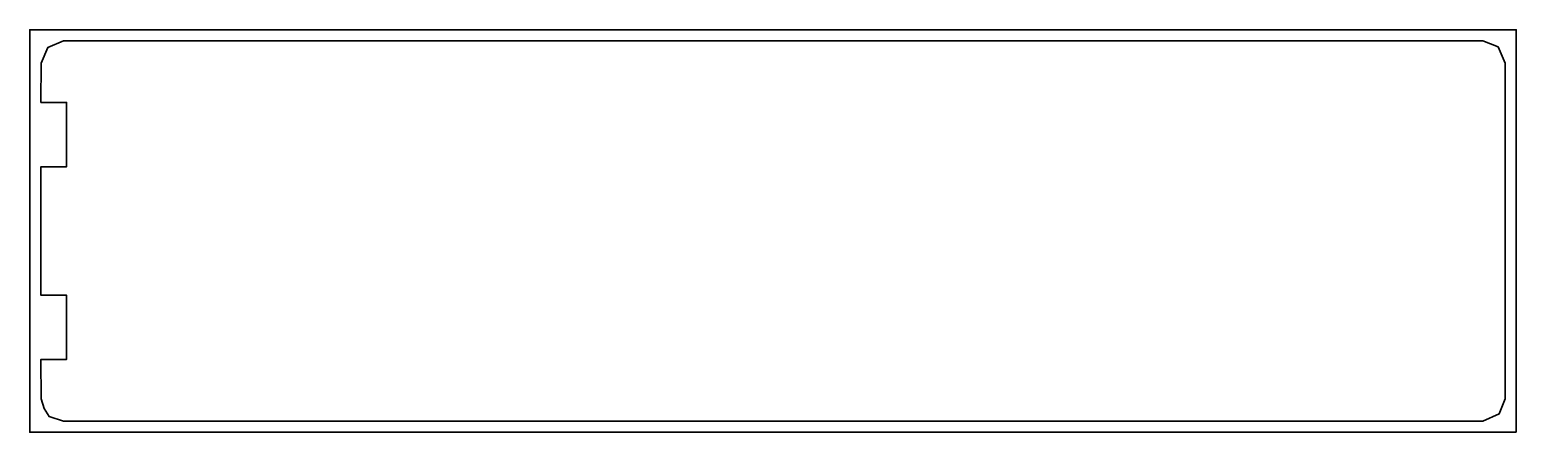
# Model space of a CAD drawing. Header units: millimetres. Extents: x -560 to 770, y -31 to 329.
import ezdxf

# ---------------------------------------------------------------- set-up
doc = ezdxf.new("R2010")
doc.units = ezdxf.units.MM
doc.header["$MEASUREMENT"] = 0
doc.layers.get('0').update_dxf_attribs({"lineweight": 0})
doc.layers.add('Safety', color=7, linetype='Continuous', lineweight=0)

msp = doc.modelspace()

# ---------------------------------------------------------------- linework, layer by layer
at = {"color": 250, "lineweight": 35, "true_color": 0x231f20}
msp.add_lwpolyline([(-549.6, 298.7), (-549.8, 263.7), (-526.8, 263.7), (-526.8, 206.2), (-549.8, 206.2), (-549.8, 91.2), (-526.8, 91.2), (-526.8, 33.9), (-549.8, 33.9), (-549.6, -1.3), (-547, -10), (-542.3, -17.3), (-529.6, -21.3), (740.4, -21.3), (755.2, -14.7), (760.4, -1.3), (760.4, 298.7), (754.1, 313.3), (740.4, 318.7), (-529.6, 318.7), (-543.7, 312.8)], close=True, dxfattribs=at)
at = {"layer": 'Safety', "color": 18, "lineweight": 35, "true_color": 0x000000}
msp.add_lwpolyline([(770.4, -31.3), (-559.8, -31.3), (-559.8, 328.7), (770.4, 328.7)], close=True, dxfattribs=at)

doc.saveas('drawing.dxf')
